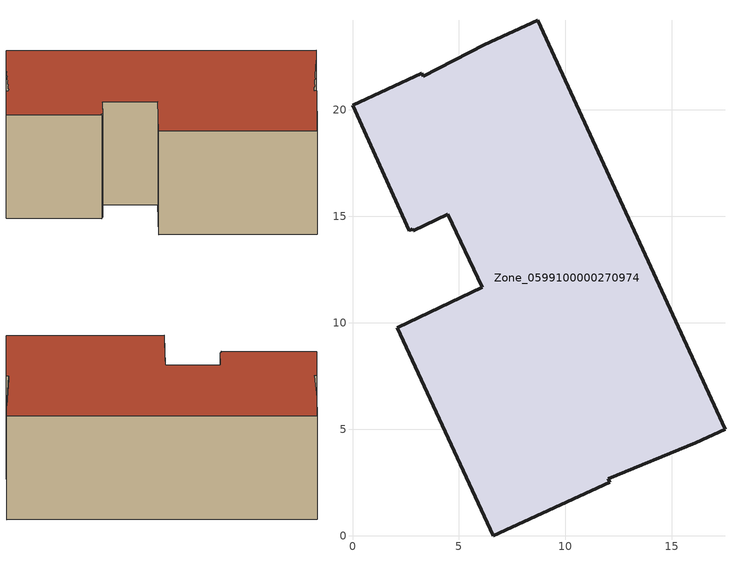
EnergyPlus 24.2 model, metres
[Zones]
Zone_0599100000270974
 floor ground (C_G): 2.11,9.77 6.1,11.67 4.47,15.09 2.86,14.32 2.82,14.42 2.68,14.32 0,20.22 3.26,21.71 3.33,21.57 6.19,23.06 8.7,24.21 17.49,5.01 16.12,4.38 12,2.68 12.08,2.52 6.61,0 z0
 wall outside (C_F): 17.49,5.01 8.7,24.21 6.19,23.06 3.33,21.57 3.26,21.71 0,20.22 2.68,14.32 2.82,14.42 2.86,14.32 4.47,15.09 6.1,11.67 2.11,9.77 6.61,0 12.08,2.52 12,2.68 16.12,4.38 17.49,5.01 z0:7.91
 roof outside (C_R): 16.12,4.38 17.49,5.01 8.7,24.21 6.19,23.06 3.33,21.57 3.26,21.71 0,20.22 2.68,14.32 2.82,14.42 2.86,14.32 4.47,15.09 6.1,11.67 2.11,9.77 6.61,0 12.08,2.52 12,2.68 z7.91
[BUILDING]
Pand.0599100000270974: North Axis=0; Terrain=City; Loads Convergence Tolerance Value=0.04; Temperature Convergence Tolerance Value=0.4; Solar Distribution=FullExterior; Maximum Number of Warmup Days=25; Minimum Number of Warmup Days=1
[Site:Location]
Rotterdam.The.Hague.AP_ZH_NLD Design_Conditions: Latitude=51.96; Longitude=4.45; Time Zone=1; Elevation=-4.5
[SITE:GROUNDTEMPERATURE:BUILDINGSURFACE]
18, 18, 18, 18, 18, 18, 18, 18, 18, 18, 18, 18
[MATERIAL] Thermal Absorptance=0.9; Solar Absorptance=0.7; Visible Absorptance=0.7
Name | Roughness | Thickness | Conductivity | Density | Specific Heat
G.D.1965 | MediumSmooth | 0.15 | 1 | 540 | 1210
F.D.1965 | Rough | 0.3 | 0.857143 | 1920 | 840
R.D.1965 | MediumRough | 0.2 | 0.08 | 1500 | 1000
[CONSTRUCTION]
C_G: G.D.1965
C_F: F.D.1965
C_R: R.D.1965
[ZONE]
Zone_0599100000270974: Type=1; Multiplier=1; Ceiling Height=Autocalculate; Volume=Autocalculate; Floor Area=autocalculate; Part of Total Floor Area=Yes
[ZONEINFILTRATION:DESIGNFLOWRATE]
Infil_Zone_0599100000270974: Zone or ZoneList or Space or SpaceList=Zone_0599100000270974; Schedule=AlwaysOn; Design Flow Rate Calculation Method=Flow/Area; Flow Rate per Floor Area=0.0042; Constant Term Coefficient=1; Temperature Term Coefficient=0; Velocity Term Coefficient=0; Velocity Squared Term Coefficient=0
[HVACTEMPLATE:ZONE:IDEALLOADSAIRSYSTEM]
Zone_0599100000270974: Maximum Heating Supply Air Temperature=50; Minimum Cooling Supply Air Temperature=13; Maximum Heating Supply Air Humidity Ratio=0.0156; Minimum Cooling Supply Air Humidity Ratio=0.0077; Heating Limit=NoLimit; Cooling Limit=NoLimit; Dehumidification Control Type=ConstantSensibleHeatRatio; Cooling Sensible Heat Ratio=0.7; Dehumidification Setpoint=60; Humidification Control Type=None; Humidification Setpoint=30; Outdoor Air Method=None; Outdoor Air Flow Rate per Person=0.00944; Outdoor Air Flow Rate per Zone Floor Area=0; Outdoor Air Flow Rate per Zone=0; Demand Controlled Ventilation Type=None; Outdoor Air Economizer Type=NoEconomizer; Heat Recovery Type=None; Sensible Heat Recovery Effectiveness=0.7; Latent Heat Recovery Effectiveness=0.65
[ZONECONTROL:THERMOSTAT]
ThermostatControl_Zone_0599100000270974: Zone or ZoneList=Zone_0599100000270974; Control Type Schedule=DualSetpointControlType; Control 1=Thermostat_Zone_0599100000270974; Temperature Difference Between Cutout And Setpoint=0
[THERMOSTATSETPOINT:DUALSETPOINT]
Thermostat_Zone_0599100000270974: Heating Setpoint Temperature Schedule=HeatingSetpoint_Zone_0599100000270974; Cooling Setpoint Temperature Schedule=CoolingSetpoint_Zone_0599100000270974
[SCHEDULE:COMPACT]
HeatingSetpoint_Zone_0599100000270974: Through: 12/31, For: AllDays, Until: 24:00, 21
CoolingSetpoint_Zone_0599100000270974: Through: 12/31, For: AllDays, Until: 24:00, 24
DualSetpointControlType: Through: 12/31, For: AllDays, Until: 24:00, 4
AlwaysOn: Through: 12/31, For: AllDays, Until: 24:00, 1
